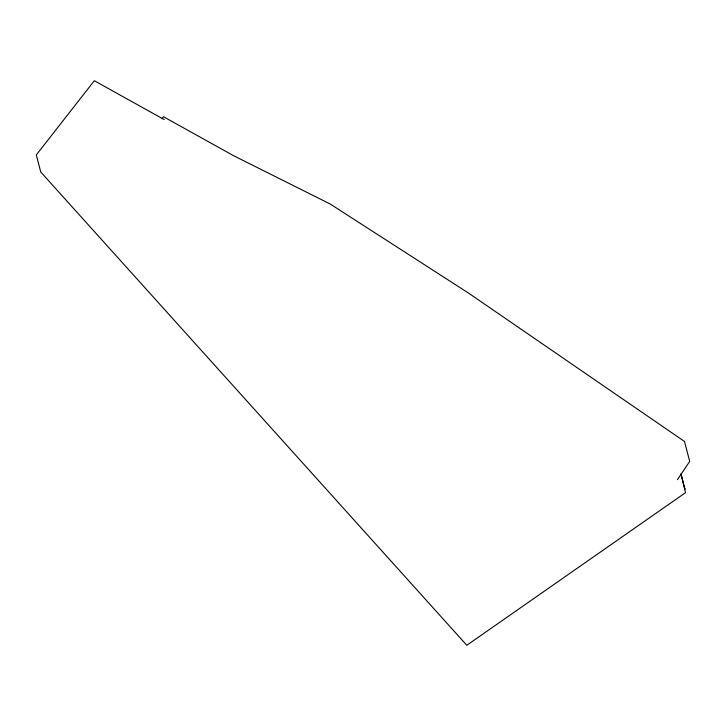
<?xml version="1.0" encoding="UTF-8"?>
<svg xmlns="http://www.w3.org/2000/svg" width="726" height="726" viewBox="0 0 726 726"><rect width="100%" height="100%" fill="white"/><g stroke="black" fill="none" stroke-linecap="round" stroke-linejoin="round"><path stroke-width="1.09" d="M677.403 479.686L689.7 461.4L684.509 441.481L468.687 293.195L330.23 204.024L233.454 155.627L163.513 116.75L162.161 118.565M164.248 119.599L94.316 80.722L36.3 154.928L40.747 172.008L466.809 645.278L685.525 492.673L680.961 473.797M681.07 474.241L684.954 489.233L684.772 488.471"/></g></svg>
